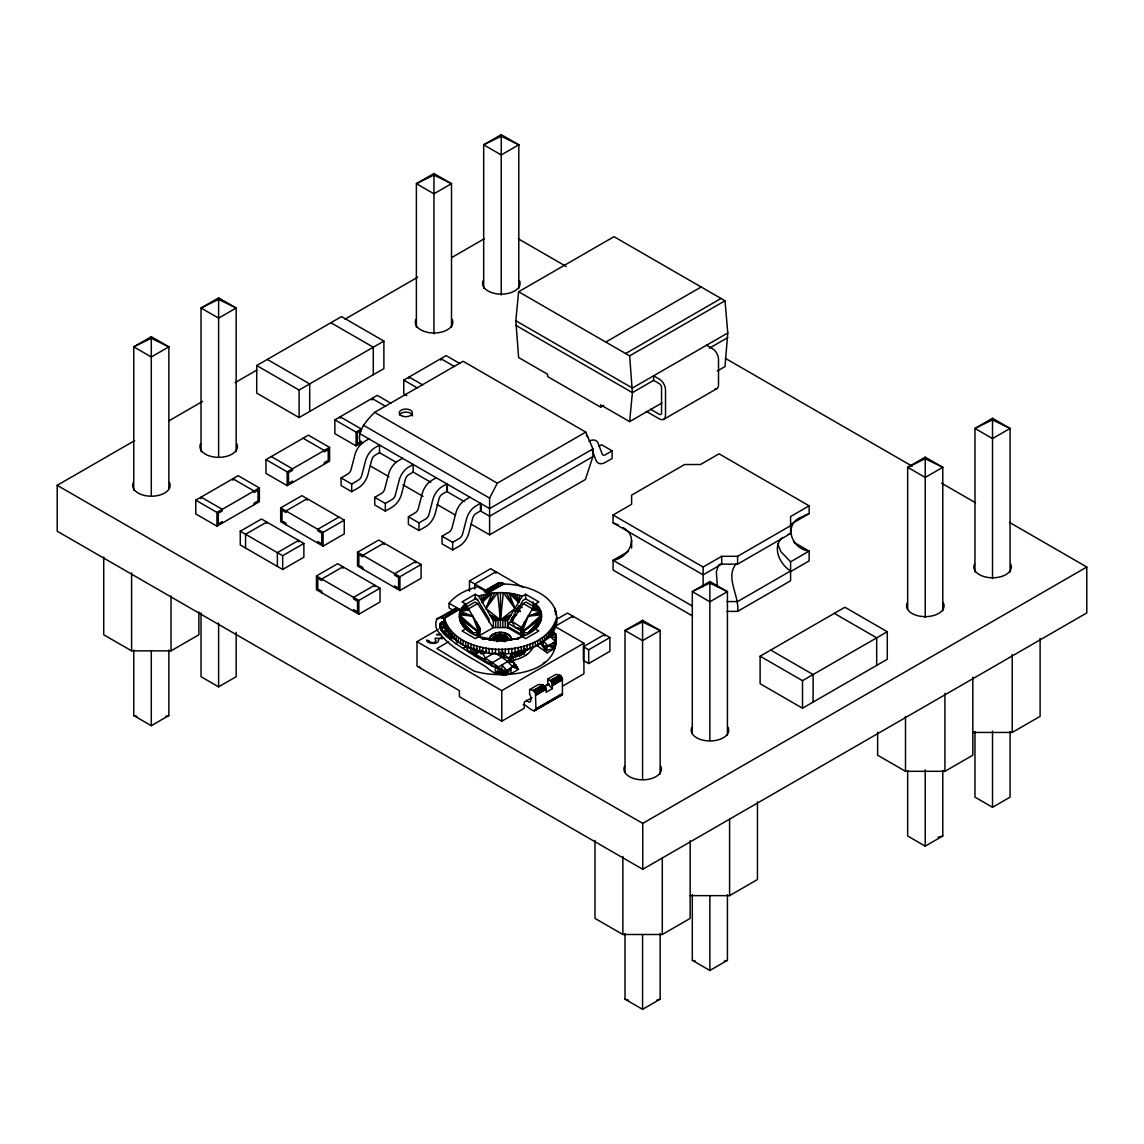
<?xml version="1.0" encoding="UTF-8"?>
<svg xmlns="http://www.w3.org/2000/svg" width="1144" height="1144" viewBox="0 0 1144 1144"><rect width="100%" height="100%" fill="white"/><g stroke="black" fill="none" stroke-linecap="round" stroke-linejoin="round"><path stroke-width="1.5" d="M525.096 652.109L525.11 649.034M511.997 653.567L511.911 658.186L511.997 653.567L517.388 651.637L517.66 656.098M493.093 637.866C492.235 645.774 495.495 626.998 495.881 639.796M535.935 644.787L547.104 652.838L555.054 648.248L555.741 633.833L553.296 631.96M475.89 652.166L475.933 649.163M497.94 634.906C508.479 635.392 492.935 632.432 494.637 640.583M492.649 640.24C491.434 636.479 497.783 632.932 495.423 640.039M512.026 658.158L512.112 653.539M512.083 658.129L512.226 653.51L513.313 654.139L520.42 650.593M492.463 639.982L492.492 638.409M508.522 639.41L508.265 640.24M503.146 655.726L503.26 652.337M555.984 637.594L555.341 641.598L550.707 636.75L555.984 637.594L555.827 641.326L546.417 646.76L543.143 646.203L543.343 640.997L547.99 645.845L555.054 648.248L555.741 633.833L541.784 641.898L541.212 644.229L547.104 652.838M555.741 638.652L555.469 644.816L552.438 643.285L555.626 646.031M521.421 655.469L521.635 650.721M168.869 488.66L168.869 346.846L151.294 336.708L151.294 495.252M236.165 451.58L236.165 307.993L218.604 297.855L218.604 456.399M451.508 327.241L451.508 183.669L433.948 173.53L433.948 333.833M518.804 288.388L518.804 144.816L501.244 134.663L501.244 294.98M660.131 774.073L660.131 630.487L642.571 620.348L642.571 778.892M727.427 735.206L727.427 591.634L709.866 581.495L709.866 740.039M942.785 610.882L942.785 467.295L925.224 457.157L925.224 617.474M1010.081 572.029L1010.081 428.442L992.52 418.304L992.52 578.621M508.322 639.954L507.521 637.451M443.786 637.88L438.467 638.881C440.54 645.144 426.455 644.286 426.683 640.011C429.4 641.04 433.176 644.916 436.05 640.983C432.661 635.335 438.896 640.454 441.784 637.165C443.271 633.204 429.829 635.32 440.726 634.219M523.194 704.504C525.997 704.061 534.219 714.971 535.964 708.822L535.421 692.878L533.318 690.461L529.615 689.603L529.615 694.208C532.089 697.154 531.517 706.091 526.369 700.214M560.16 695.223L561.69 695.237L562.433 693.907L562.376 678.907L560.16 675.389L556.098 674.302L547.733 679.15L547.89 684.141L552.38 688.631L546.046 692.292C547.49 687.43 542.814 683.283 537.98 684.77L529.615 689.603M478.921 635.935L479.45 629.729L476.39 622.293L480.123 636.579C465.351 634.162 450.865 615.801 465.451 603.86L480.123 628.385L479.45 636.607L479.45 629.729L478.249 625.353M535.463 603.86C550.064 615.801 535.578 634.162 520.806 636.579L524.524 622.293L535.463 603.86L538.881 601.887L525.639 594.251L522.222 596.21L507.564 620.749L507.564 627.627L493.364 627.627L493.364 620.749L478.707 596.21L475.289 594.251L462.047 601.887L465.451 603.86M492.463 638.838C493.893 639.196 491.52 638.695 493.779 637.966C491.763 635.835 494.179 639.882 492.478 639.467M503.918 635.506L498.527 635.192L495.009 636.722M504.49 635.778C507.078 633.633 506.706 638.881 506.291 640.583M522.965 654.268L523.223 650.993M556.642 621.964C545.459 664.678 456.828 664.55 444.344 622.837L442.456 621.821C433.533 629.171 450.879 639.296 455.684 643.629C473.487 654.926 490.776 667.267 510.539 673.945L518.489 669.354L512.598 660.76L501.544 652.866M501.701 640.683L501.701 635.32L502.788 634.877L499.842 635.277L499.842 640.626M504.547 641.355C502.931 624.796 512.555 647.833 506.563 636.321M555.927 643.8L555.469 644.816L555.884 640.068L555.269 646.503L549.249 645.116L555.054 648.248L546.103 650.478L546.417 646.76L544.773 648.276M505.033 641.569L505.548 635.292M514.471 657.4L514.9 652.652L515.587 657.9M524.309 652.981L524.624 649.577M603.689 405.391L600.614 407.164L547.618 376.576L547.618 374.274L518.618 357.529L515.83 320.735L518.618 291.749L613.999 236.679L725.01 300.772L727.784 332.975L725.01 366.552L717.317 370.985M600.614 407.164L600.614 404.876L629.629 421.621L632.403 392.635L629.629 355.841L518.618 291.749M556.642 617.374C545.459 660.088 456.828 659.959 444.344 618.246L456.971 608.351L459.673 609.394L443.772 618.575C434.62 613.513 433.891 627.641 438.753 632.289C450.693 648.534 470.127 656.713 486.672 667.267C493.093 673.93 501.601 675.961 510.539 673.945L511.382 667.553L506.706 674.274M505.491 640.039L506.034 635.549M506.463 635.821C504.046 634.977 509.638 642.971 507.793 637.108M502.402 641.312L502.702 634.405L498.212 634.405L499.227 635.32L499.227 640.683M485.313 658.1L498.512 666.88L498.655 669.412L495.338 673.53L501.916 670.184L501.959 664.893L508.265 672.457L495.338 673.53L495.338 668.711L509.294 660.66L509.581 658.215L501.787 657.214L494.523 652.781L483.697 659.03L475.075 655.827L475.432 654.225L479.164 652.066L482.811 653.453L485.313 658.1L485.8 662.119L490.948 663.477L505.291 655.197M489.603 639.153C491.362 630.101 508.923 630.015 511.268 638.724M511.325 638.967L511.025 640.24M511.325 639.582L511.168 637.694L511.325 639.153M502.087 635.049L503.317 634.52L506.32 635.921M516.716 656.513L517.388 651.637M492.606 639.496L492.707 638.581M493.364 639.01L493.436 637.723M494.465 635.821C496.925 636.522 492.435 635.692 494.008 637.637C493.221 636.007 499.427 632.575 496.382 641.355M508.494 639.053L507.478 640.082L508.165 639.696M502.902 640.869L503.317 634.52M439.782 624.438L442.971 622.551L443.586 626.769L441.97 627.713L441.541 630.573L444.987 632.146L451.866 638.652L450.307 639.553M493.364 620.749L500.457 620.048L514.957 608.522L508.994 593.15L518.604 602.373L519.733 595.395C506.42 591.477 491.848 591.677 478.707 596.21M518.804 655.512L519.676 650.464L513.313 654.139M507.564 620.749L500.457 620.048L485.971 608.522L491.934 593.15L482.325 602.373L483.769 594.665M480.609 653.724L481.252 650.464L485.07 652.666M510.81 658.443L511.868 653.61L509.008 658.057M493.221 640.497C492.077 635.835 501.143 632.16 497.454 640.997M507.707 640.497C506.306 634.806 505.734 634.577 506.635 640.883M489.661 638.724L489.904 637.279M516.159 664.807L506.892 670.155L501.916 670.184L498.512 666.88L491.648 665.908L492.563 662.533L485.8 662.119L483.697 659.03L475.432 654.225L468.94 652.194L465.966 646.574L462.791 648.405M522.679 625.353L520.806 628.385L521.478 636.607L521.478 629.729L524.524 622.293L521.878 631.102L521.878 637.322M503.76 634.949L505.305 635.521C502.13 632.889 503.861 639.853 503.474 640.997M518.489 606.277L511.983 618.961L511.868 621.092L508.151 623.237L507.564 627.627M493.479 637.265L492.649 638.195M507.45 640.054L508.265 639.324M505.92 640.297L506.106 636.207M360.846 444.558C355.712 431.903 366.48 420.649 374.631 412.355L463.106 361.275L585.785 432.103L592.935 448.92L592.935 456.57L585.385 479.522L489.603 534.82L471.028 524.095M507.221 636.436L506.863 640.497M489.761 638.309L491.377 635.32M507.621 639.582L506.663 636.936M522.679 635.707L521.478 635.249L524.524 634.791L522.007 632.489L528.199 616.173L540.783 611.497L531.846 610.024L536.893 605.29M508.322 638.567C507.464 639.768 506.291 637.151 507.536 636.765M546.103 650.478L547.99 645.845L543.143 646.203M536.893 627.556L531.846 630.959L540.783 621.349L528.199 632.904L522.007 632.489L521.478 629.729L524.524 622.293M507.307 638.037L507.45 637.265M509.995 657.929L511.868 653.61M504.861 635.149L504.547 636.007M496.453 585.614L496.954 584.498L485.528 590.976M508.508 638.652L508.494 639.782M507.55 638.695L508.265 638.195M481.195 595.395L482.325 602.373L486.429 594.051M508.379 639.525L508.279 638.81M479.45 629.729L480.123 628.385M489.603 534.82L489.603 498.112L497.311 483.183L585.785 432.103M533.033 647.475C529.057 655.312 519.876 659.044 511.597 660.803L513.942 660.274M443.586 626.769L441.541 630.573L446.603 631.202L443.586 626.769L439.811 626.926L442.971 622.551L439.668 625.782L442.456 621.821L444.344 622.837L444.344 618.246L458.301 608.737M518.489 669.354L512.655 666.823L507.721 661.561L509.581 658.215M494.751 592.864L485.971 608.522L497.597 592.692L500.457 620.048L511.282 614.643L505.248 620.363L505.248 627.241M493.15 637.322C491.92 639.21 493.407 636.379 493.593 638.309M507.822 627.784L508.408 626.855L521.135 634.205L520.534 635.12L507.822 627.784L508.408 626.855M521.392 631.173L508.151 623.237L511.897 621.392L523.266 603.56L525.897 602.044L534.377 606.935M541.212 644.229L543.343 640.997M718.761 564.85L716.344 571.628L717.388 586.529M507.493 637.537L506.863 637.036L508.379 638.28M493.736 636.936L492.878 637.666M493.736 637.551L494.065 637.036M482.325 602.373L489.146 593.536M442.399 617.917L444.344 618.246L441.069 617.531L456.971 608.351L452.638 609.924L449.077 607.864L449.077 603.274C456.127 594.408 466.981 589.589 477.692 586.758L488.288 592.878L504.189 583.697L498.898 582.839L485.127 590.79M468.94 652.194L475.861 650.407L477.048 653.281L468.94 652.194L472.429 648.133L482.811 653.453L486.772 651.165M494.551 636.679L493.808 637.708M441.126 622.636L442.456 621.821L440.554 622.937M494.108 636.822L493.622 637.394L495.795 635.878M526.555 649.792L519.233 655.226L511.025 658.043M541.284 619.719L528.199 632.904L541.584 618.075L522.007 632.489L541.584 614.771L528.199 616.173L541.284 613.127M538.152 626.068L531.846 630.959L540.097 622.951M495.423 636.464L497.84 635.177L496.11 635.32M506.892 670.155L505.634 671.328L495.338 673.53M782.596 537.466C771.399 547.247 780.036 564.421 790.59 570.985L737.594 601.572L726.998 601.572M478.249 635.707L479.45 635.249L476.39 634.791L478.921 632.489L472.715 616.173L460.145 611.497L469.083 610.024L464.035 605.29M531.846 630.959L539.21 624.524M495.881 636.221L496.296 635.535L494.708 636.05M522.007 632.489L541.684 616.43M448.648 641.712L436.879 648.548L473.988 671.056C500.214 679.307 559.731 675.532 555.741 636.522M496.382 636.007L496.439 634.863M526.025 655.126L527.598 653.996M442.456 621.821L440.097 623.523L441.341 623.494M496.911 641.169L497.011 634.677M501.701 635.106L507.192 637.551M543.328 663.42L545.388 661.918M495.795 633.09L491.806 634.963M497.454 635.649L499.842 635.277M514.8 611.454L517.517 609.666L523.008 600.357L525.639 598.827L535.935 604.776M511.282 614.643L502.874 620.119L502.874 627.012M533.318 690.461L542.685 685.056L533.662 690.69L543.471 685.399L534.334 691.276L544.187 685.871L534.648 691.634L544.787 686.429L535.192 692.435L545.302 687.058L535.606 693.321L545.688 687.73L535.764 693.764L545.931 688.402L535.95 694.637L546.017 688.831L535.964 695.052L546.046 689.231M450.679 633.447L446.317 636.064L451.866 638.652M562.462 679.75L552.38 685.571L562.433 679.336L552.337 684.813L562.262 678.463L552.18 684.026L552.38 688.631M505.248 620.363L509.423 617.703M551.966 683.283L561.69 677.148L551.694 682.525L552.18 684.026L562.104 678.02L551.966 683.283L561.918 677.577M485.757 590.704L498.898 582.839L484.541 591.133L500.214 582.539L484.312 591.72L488.288 592.878M498.026 640.869L498.426 635.263M486.515 591.033L489.503 589.16M492.478 587.301L496.954 584.498M559.816 675.16L550.45 680.58L560.16 675.389L550.707 680.866L560.503 675.661L551.351 681.838L561.432 676.733L551.694 682.525L551.351 681.838L560.832 675.99L550.993 681.238L547.733 679.15M440.426 628.642L441.97 627.713L439.811 626.926M535.421 692.878L545.302 687.058M552.337 684.813L562.376 678.907M534.005 690.962L543.471 685.399M151.294 336.708L133.734 346.846L133.734 490.433M218.604 297.855L201.029 307.993L201.029 451.58M433.948 173.53L416.387 183.669L416.387 327.241M501.244 134.663L483.683 144.816L483.683 288.388M256.714 365.551L341.498 316.602L383.883 341.084L383.883 368.611L299.099 417.574L256.714 393.093L256.714 365.551L299.099 390.032L383.883 341.084M1009.551 522.422L1086.8 567.024L1086.8 612.912L642.742 869.283L57.2 531.216L57.2 485.328L134.563 440.669M168.597 421.021L202.645 401.358M235.135 382.611L256.799 370.098M344.988 319.176L417.703 277.191M451.751 257.543L484.241 238.781M195.767 500.171L238.167 475.689L259.359 487.93L259.359 501.701L216.96 526.168L195.767 513.942L195.767 500.171L216.96 512.412L259.359 487.93M265.98 459.631L308.38 435.163L329.572 447.39L329.572 461.161L287.173 485.642L265.98 473.401L265.98 459.631L287.173 471.871L329.572 447.39M361.361 442.814L356.07 445.86L334.863 433.633L334.863 419.862L377.263 395.381L390.891 403.26M406.778 395.609L403.761 393.851L403.761 380.094L446.146 355.612L459.774 363.477M334.863 419.862L356.07 432.103L361.361 429.043L361.361 430.573L357.386 432.861L357.386 443.572L361.361 441.284M368.911 438.91L363.42 442.127A14.357 8.294 -60 0 0 355.269 453.51L350.979 469.898A4.934 2.846 -60 0 1 348.176 473.788L341.098 477.92L341.098 485.556L351.694 491.677L358.43 487.802A14.314 8.265 -60 0 0 367.953 474.517L371.728 459.888A4.976 2.874 -60 0 1 375.06 455.24L379.508 452.666L396.41 462.433M240.283 531.216L261.475 518.99L303.875 543.457L303.875 557.228L282.668 569.469L240.283 544.987L240.283 531.216L282.668 555.698L303.875 543.457M280.68 507.893L301.887 495.652L344.272 520.134L344.272 533.905L323.08 546.131L280.68 521.664L280.68 507.893L323.08 532.375L344.272 520.134M341.098 477.92L351.694 484.026L358.773 479.908A4.934 2.846 -60 0 0 361.575 476.018L365.865 459.631A14.357 8.294 -60 0 1 374.017 448.248L379.508 445.03L379.508 452.666M402.559 458.329L397.068 461.561A14.357 8.294 -60 0 0 388.917 472.93L384.627 489.332A4.934 2.846 -60 0 1 381.824 493.221L374.746 497.34L374.746 504.99L385.342 511.111L392.077 507.221A14.314 8.265 -60 0 0 401.601 493.951L405.376 479.307A4.976 2.874 -60 0 1 408.708 474.674L413.156 472.1L430.845 482.31M605.762 342.07L701.143 287.001M338.981 517.074L317.775 529.314L317.775 530.845L321.75 533.133L321.75 543.843L317.775 541.541L317.775 543.071M625.639 353.539L721.02 298.47M629.629 355.841L725.01 300.772M374.746 497.34L385.342 503.46L392.435 499.342A4.934 2.846 -60 0 0 395.223 495.452L399.513 479.05A14.357 8.294 -60 0 1 407.664 467.681L413.156 464.45L413.156 472.1M436.207 477.763L430.716 480.981A14.357 8.294 -60 0 0 422.565 492.363L418.275 508.751A4.934 2.846 -60 0 1 415.472 512.641L408.394 516.773L408.394 524.41L418.99 530.53L425.725 526.655A14.314 8.265 -60 0 0 435.249 513.37L439.024 498.741A4.976 2.874 -60 0 1 442.356 494.108L446.803 491.534L446.803 483.883L441.312 487.101A14.357 8.294 -60 0 0 433.161 498.484L428.871 514.871A4.934 2.846 -60 0 1 426.083 518.761L418.99 522.879L408.394 516.773M103.718 557.042L103.718 634.763L131.589 650.85L171.014 650.85L198.884 634.763L198.884 611.997M727.784 332.975L632.403 388.045L515.83 320.735M653.953 380.194L632.403 392.635L515.83 325.325M709.337 348.219L727.784 337.566M316.459 575.961L337.652 563.735L380.037 588.202L380.037 601.973L358.844 614.214L316.459 589.732L316.459 575.961L358.844 600.443L380.037 588.202M357.529 552.252L378.721 540.025L421.106 564.492L421.106 578.263L399.914 590.504L357.529 566.023L357.529 552.252L399.914 576.733L421.106 564.492M469.855 497.182L464.364 500.414A14.357 8.294 -60 0 0 456.213 511.783L451.923 528.185A4.934 2.846 -60 0 1 449.134 532.074L442.042 536.193L442.042 543.843L452.638 549.964L459.373 546.074A14.314 8.265 -60 0 0 468.911 532.804L472.687 518.16A4.976 2.874 -60 0 1 476.004 513.527L480.466 510.953L480.466 503.303L474.96 506.535A14.357 8.294 -60 0 0 466.809 517.903L462.519 534.305A4.934 2.846 -60 0 1 459.731 538.195L452.638 542.313L442.042 536.193M629.629 421.621L661.933 402.974M592.935 448.92L489.603 508.579L359.774 433.633M598.913 446.231L601.544 444.716L612.14 450.836L612.14 458.487L605.405 462.376A14.314 8.265 -60 0 1 595.881 460.102L592.106 449.835A4.976 2.874 -60 0 0 591.963 449.521M592.935 456.57L489.603 516.23L480.995 511.254L480.995 503.617M663.734 419.347L716.716 388.745M612.14 450.836L605.047 454.897A4.934 2.846 -60 0 1 602.259 454.239L597.969 442.799A14.357 8.294 -60 0 0 589.818 440.826L588.946 441.284M133.734 649.964L133.734 715.558L151.294 725.696L168.869 715.558L168.869 649.964M201.029 612.884L201.029 676.705L218.604 686.843L236.165 676.705L236.165 632.389M469.469 591.262L469.469 580.938L490.662 568.697L523.208 587.487M809.137 505.834L790.59 516.53L790.59 533.533L737.594 564.135L721.692 564.135L703.145 574.846L613.07 522.837L613.07 515L631.617 504.304L631.617 495.123L684.598 464.521L700.5 464.521L719.047 453.825L809.137 505.834L809.137 513.656L790.59 524.367M455.698 608.236L436.55 619.376L444.244 615.329M464.993 604.776L475.289 598.827L477.92 600.357L489.06 619.133L489.06 622.136M466.552 606.935L475.032 602.044L477.663 603.56L493.107 627.784L480.38 635.12M467.767 609.28L477.663 603.56M532.031 697.625L524.309 702.087L524.309 708.207L501.787 721.206L459.402 696.739L459.402 690.618L417.002 666.137L417.002 641.67L438.295 629.372M446.603 631.202L443.472 633.09L447.819 635.106M465.451 628.986L462.047 630.959L475.289 638.609L478.707 636.636L497.597 640.168L518.604 638.609L508.994 639.711L511.983 640.125M455.684 643.629L458.472 642.027M511.454 617.946L516.716 614.914M628.528 551.351L613.07 560.274L613.07 570.069L692.463 615.915M521.178 628.557L514.857 627.341L511.868 621.092M477.663 649.177L475.032 650.693L466.552 645.802M556.899 619.176L567.495 613.055L609.895 637.537L609.895 651.308L588.688 663.534L583.397 660.474L583.397 646.717L604.59 634.477L604.59 636.007M532.961 646.617L525.897 650.693L523.266 649.177M613.07 515L703.145 567.024L721.692 556.313L737.594 556.313L790.59 525.711M417.002 641.67L501.787 690.618L583.926 643.2L583.926 673.787L562.905 685.928M583.397 646.717L588.688 649.778L609.895 637.537M642.571 620.348L625.01 630.487L625.01 772.3M709.866 581.495L692.306 591.634L692.306 733.433M925.224 457.157L907.664 467.295L907.664 609.108M992.52 418.304L974.96 428.442L974.96 572.029M543.772 686.529L547.89 684.141M544.873 686.572L549.277 684.012M535.878 694.208L545.931 688.402M535.964 708.822L562.462 693.521M726.998 611.382L737.594 611.382L790.59 580.78L790.59 561.804L809.137 551.093L809.137 560.903L790.59 571.6M535.95 709.208L562.433 693.907M534.005 710.638L562.376 694.265M534.334 710.696L562.262 694.58M534.648 710.71L562.104 694.851M760.116 656.198L844.901 607.249L887.286 631.717L887.286 659.259L802.502 708.207L760.116 683.726L760.116 656.198L802.502 680.666L887.286 631.717M57.2 485.328L642.742 823.394L1086.8 567.024M594.98 840.397L594.98 918.389L622.865 934.491L662.29 934.491L690.161 918.389L690.161 840.683M690.161 895.638L729.586 895.638L757.457 879.536L757.457 801.83M877.634 732.16L877.634 755.212L905.505 771.299L944.93 771.299L972.815 755.212L972.815 677.205M972.815 732.446L1012.226 732.446L1040.111 716.358L1040.111 638.352M625.01 933.604L625.01 999.184L642.571 1009.337L660.131 999.184L660.131 933.604M692.306 894.751L692.306 960.331L709.866 970.469L727.427 960.331L727.427 894.751M907.664 770.413L907.664 836.007L925.224 846.145L942.785 836.007L942.785 770.413M974.96 731.559L974.96 797.154L992.52 807.292L1010.081 797.154L1010.081 731.559M484.927 590.919L497.783 583.54M802.201 516.688C782.653 523.78 791.09 548.991 809.137 551.093L793.864 542.285M534.934 692.02L544.787 686.429M551.351 681.838L561.132 676.347M519.805 637.952L522.222 636.636L525.639 638.609L538.881 630.959L535.463 628.986M540.097 609.895L531.846 610.024L538.152 606.792M486.915 592.206L503.617 584.026C526.054 584.269 560.817 595.395 556.456 623.837M495.724 635.707L498.012 635.177L495.509 635.392M503.617 584.026L485.585 591.82L501.487 582.654L503.617 584.026L502.802 583.04M803.746 515.801L809.137 513.656M496.296 635.535L497.597 635.449M476.39 634.791L479.05 633.876M522.222 636.636L517.159 638.18M788.044 534.362L790.59 533.533M483.769 638.18L482.325 638.609L491.934 639.711L488.946 640.125M165.68 716.387L168.869 715.558M938.023 837.251L942.785 836.007M724.252 961.174L727.427 960.331M656.956 1000.028L660.131 999.184M442.599 638.567L441.827 638.738M497.168 634.949L504.304 634.949M497.24 635.134L498.369 634.877M498.026 635.506L497.44 635.306M531.846 610.024L539.21 608.322M497.669 634.648L500.157 634.52L499.485 634.248M500.3 652.094L501.787 657.214L507.721 661.561L512.598 660.76L509.294 660.66M433.419 643.357L434.906 643.2M511.783 639.31L518.604 638.609L514.5 638.795M502.316 632.575L498.612 632.575M493.021 639.382L493.436 640.154L492.492 639.267M440.054 627.799L441.97 627.713M502.759 674.846L506.063 674.717M443.157 622.879L444.344 622.837L441.784 622.551M500.157 634.52L501.73 634.82M460.832 609.895L469.083 610.024L462.777 606.792M720.119 564.078L721.692 564.135L721.692 556.313M517.474 666.995L512.655 666.823L514.528 662.733L507.721 661.561M486.429 638.795L482.325 638.609L489.146 639.31M501.93 635.177L507.121 637.708M502.559 634.877L504.204 635.134M461.704 608.322L469.083 610.024M459.645 613.127L472.715 616.173L459.345 614.771L478.921 632.489L472.715 632.904L460.145 621.349L469.083 630.959L464.035 627.556M465.966 646.574L469.197 647.347M503.088 635.177L503.961 635.32M133.734 715.558L136.951 716.387M692.306 960.331L695.523 961.174M625.01 999.184L628.213 1000.028M510.267 619.762L512.912 620.491M507.035 633.762L505.133 633.09M503.689 635.134L505.276 635.521M519.733 595.395L522.222 596.21M521.878 633.876L524.524 634.791M613.07 522.837L618.446 524.982M480.494 650.593L484.77 652.709M495.681 627.241L495.681 620.363L489.646 614.643L500.457 620.048L503.331 592.692L514.957 608.522L506.177 592.864M475.861 650.407L479.164 652.066M509.123 634.963L507.607 634.033M478.707 636.636L481.123 637.952M500.757 635.092L501.086 640.626M706.592 345.216L712.369 348.548A8.694 5.019 60 0 1 718.518 359.187L718.518 384.77A8.694 5.019 60 0 1 714.728 389.146M518.246 238.767L566.151 266.423M725.282 358.301L912.226 466.223M941.569 483.168L975.56 502.788M650.664 409.295L659.387 414.328A3.074 1.773 60 0 0 661.547 413.07L661.547 387.487A3.074 1.773 60 0 0 659.387 383.726L653.61 380.394L653.61 375.804L659.387 379.136A8.694 5.019 60 0 1 665.522 389.789L665.522 415.372A8.694 5.019 60 0 1 659.387 418.918L646.303 411.368M454.468 366.538L440.855 358.673L440.855 360.203M330.888 322.722L373.287 347.204L373.287 374.731M834.305 613.37L876.69 637.837L876.69 665.379M422.679 384.899L409.051 377.034L409.051 378.564M403.761 380.094L417.388 387.959M385.585 406.32L371.957 398.441L371.957 399.971M374.631 412.355L497.311 483.183M267.31 359.445L309.695 383.912L309.695 411.454M770.713 650.078L813.112 674.56L813.112 702.087M692.463 606.12L613.07 560.274C628.728 558.172 639.896 536.708 623.094 527.641M363.349 425.211L489.603 498.112M361.361 429.043L340.168 416.802L340.168 418.332M359.774 441.284L362.82 443.043M464.249 501.587L447.347 491.834L447.347 484.184M370.427 466.008L389.003 476.733M402.931 484.77L423.051 496.396M436.979 504.433L455.555 515.158M303.074 438.223L324.267 450.45L324.267 451.98L328.242 449.692L328.242 460.403L324.267 462.691L324.267 464.221M271.285 456.57L292.478 468.811L292.478 470.341L288.502 472.629L288.502 483.34L292.478 481.052L292.478 482.582M523.266 603.56L533.161 609.28M519.176 605.819L522.265 607.593M556.17 627.169L583.926 643.2M469.469 580.938L486.872 590.99M517.102 609.18L520.12 610.953M474.76 597.769L477.792 599.513M449.077 603.274L459.673 609.394M511.897 621.392L521.578 627.441M491.491 617.703L495.681 620.363M489.646 614.643L498.055 620.119L498.055 627.012M420.978 668.439L419.104 666.452M516.087 608.765L520.363 611.625M551.022 633.461L553.396 635.192L552.509 632.418M462.777 626.068L469.083 630.959L460.832 622.951M790.59 561.804L780.823 551.58L777.648 543.757M459.244 616.43L478.921 632.489L459.345 618.075L472.715 632.904L459.645 619.719M461.704 624.524L469.083 630.959M511.025 637.279L509.552 635.32M511.783 593.536L518.604 602.373L517.159 594.665M428.342 640.468L429.257 641.67M496.911 635.807L496.711 641.741M553.081 630.987L555.04 634.677M516.802 609.981L518.218 612.412M520.806 628.385L521.478 629.729M514.5 594.051L518.604 602.373M587.701 437.423L587.372 436.679A14.357 8.294 -60 0 0 586.286 435.235M508.322 639.239L508.079 638.238M489.904 640.24L489.661 639.396M498.856 634.319L498.998 635.177M476.39 622.293L479.05 631.102L479.05 637.322M490.948 663.477L491.648 665.908M512.226 653.51L513.313 658.687M520.634 655.369L519.676 650.464L519.676 656.584M481.838 653.825L481.252 650.464L481.252 653.524M521.907 650.822L522.308 654.182M503.789 652.309L504.189 655.641M489.603 638.967L489.661 640.011L489.661 638.123M523.58 649.449L523.88 654.654M524.996 649.163L525.039 652.166M1012.226 654.454L1012.226 732.446M992.52 731.073L992.52 807.292M944.93 693.307L944.93 771.299M925.224 769.926L925.224 846.145M905.505 716.344L905.505 771.299M802.502 680.666L802.502 708.207M737.594 556.313L737.594 564.135L736.021 564.078C724.881 577.448 739.768 596.267 737.594 611.382M729.586 819.404L729.586 895.638M709.866 896.024L709.866 970.469M703.145 567.024L703.145 586.772M662.29 858.257L662.29 934.491M642.742 823.394L642.742 869.283M642.571 934.877L642.571 1009.337M631.617 540.397L631.617 548.033M622.865 856.499L622.865 934.491M588.688 649.778L588.688 663.534M572.801 617.646L572.801 616.115L556.141 625.739L556.07 621.135M556.07 611.725L556.07 614.786M555.512 609.866L555.512 614.457M555.512 622.994L555.512 627.57M554.754 608.022L554.754 611.082M554.754 624.824L554.754 629.414M553.81 626.626L553.81 631.216M552.695 628.399L552.695 632.989M551.408 630.144L551.408 634.734M549.935 631.831L549.935 636.422M548.305 633.461L548.305 638.052M546.503 635.034L546.503 639.625M544.544 636.55L544.544 641.14M542.456 637.994L542.456 642.585M540.211 639.367L540.211 643.958M537.823 640.669L537.823 645.259M535.321 641.884L535.321 646.474M533.047 601.773L533.047 606.935M532.704 642.999L532.704 647.59M529.972 644.043L529.972 648.634M527.141 644.987L527.141 649.577M525.639 594.251L525.639 598.827M524.209 645.831L524.209 650.421M521.221 646.589L521.221 651.165M518.146 647.232L518.146 651.823M515.014 647.776L515.014 652.352M511.826 648.205L511.826 652.795M508.608 648.534L508.608 653.124M505.762 636.307L505.762 639.367M505.362 648.748L505.362 653.338M504.204 635.621L504.204 641.741M502.302 635.406L502.302 640.754M502.102 648.862L502.102 653.453M501.787 690.618L501.787 721.206M500.457 592.635L500.457 626.926M500.457 635.049L500.457 641.169M498.827 648.862L498.827 653.453M498.527 635.192L498.527 641.312M495.953 573.287L495.953 571.757L474.76 583.998L474.76 589.088M495.567 648.748L495.567 653.338M495.166 636.307L495.009 640.297M494.294 637.322L494.294 640.883M493.979 637.208L493.979 640.268M492.32 648.534L492.32 653.124M489.103 648.205L489.103 652.795M485.914 647.776L485.914 652.352M482.782 647.232L482.782 651.823M479.708 646.589L479.708 651.165M476.705 645.831L476.705 650.421M475.289 594.251L475.289 598.827M473.788 644.987L473.788 649.577M470.956 644.043L470.956 648.634M468.225 642.999L468.225 647.59M465.608 641.884L465.608 646.474M463.106 640.669L463.106 645.259M460.717 639.367L460.717 643.958M458.387 637.937L458.387 642.528M456.199 636.422L456.199 641.012M454.168 634.834L454.168 639.424M452.638 542.313L452.638 549.964M452.323 633.175L452.323 637.766M450.65 631.459L450.65 636.05M449.163 629.686L449.163 634.262M447.862 627.856L447.862 632.446M446.761 625.997L446.761 630.587M445.845 624.095L445.845 628.685M445.145 622.164L445.145 626.755M444.644 620.205L444.644 624.796M443.772 618.575L443.772 623.165M418.99 522.879L418.99 530.53M415.815 562.962L415.815 561.432L394.608 573.673L394.608 575.203L398.584 577.491L398.584 588.202L394.608 585.914L394.608 587.444M399.914 576.733L399.914 590.504M385.342 503.46L385.342 511.111M384.012 544.601L384.012 543.071L362.82 555.312L362.82 556.842L358.844 554.554L358.844 565.265L362.82 567.553L362.82 569.083M374.746 586.672L374.746 585.142L353.553 597.382L353.553 598.913L357.529 601.201L357.529 611.911L353.553 609.623L353.553 611.153M358.844 600.443L358.844 614.214M356.07 432.103L356.07 445.86M351.694 484.026L351.694 491.677M342.957 568.311L342.957 566.78L321.75 579.021L321.75 580.551L317.775 578.263L317.775 588.974L321.75 591.262L321.75 592.792M323.08 532.375L323.08 546.131M307.178 500.243L307.178 498.712L285.986 510.953L285.986 512.483L282.01 510.195L282.01 520.892L285.986 523.194L285.986 524.724M299.099 390.032L299.099 417.574M298.57 541.927L298.57 540.397L277.377 552.638L277.377 566.409M287.173 471.871L287.173 485.642M282.668 555.698L282.668 569.469M266.781 523.58L266.781 522.05L245.574 534.277L245.574 548.048M254.054 504.761L254.054 503.231L258.029 500.929L258.029 490.233L254.054 492.521L254.054 490.99L232.861 478.75L232.861 480.28M222.265 523.108L222.265 521.592L218.29 523.88L218.29 513.17L222.265 510.882L222.265 509.352L201.072 497.111L201.072 498.641M218.604 623.022L218.604 686.843M216.96 512.412L216.96 526.168M171.014 595.91L171.014 650.85M151.294 651.251L151.294 725.696M131.589 572.858L131.589 650.85M660.76 766.208A18.733 10.811 0 0 1 642.656 779.822A18.733 10.811 0 0 1 624.567 766.208M519.433 280.537A18.733 10.811 0 0 1 501.344 294.151A18.733 10.811 0 0 1 483.24 280.537M452.137 319.39A18.733 10.811 0 0 1 434.034 333.004A18.733 10.811 0 0 1 415.944 319.39M728.056 727.355A18.733 10.811 0 0 1 709.966 740.969A18.733 10.811 0 0 1 691.863 727.355M236.779 443.729A18.733 10.811 0 0 1 218.69 457.343A18.733 10.811 0 0 1 200.586 443.729M169.484 482.582A18.733 10.811 0 0 1 151.394 496.196A18.733 10.811 0 0 1 133.29 482.582M943.414 603.031A18.733 10.811 0 0 1 925.31 616.645A18.733 10.811 0 0 1 907.221 603.031M1010.71 564.178A18.733 10.811 0 0 1 992.606 577.792A18.733 10.811 0 0 1 974.516 564.178M399.428 414.957A6.635 3.832 0 0 1 406.692 412.155A6.635 3.832 0 0 1 412.469 415.944M168.869 346.846L151.294 356.985L133.734 346.846L151.222 338.267L168.869 346.846M236.165 307.993L218.604 318.132L201.029 307.993L218.518 299.413L236.165 307.993M451.508 183.669L433.948 193.808L416.387 183.669L433.876 175.075L451.508 183.669M518.804 144.816L501.244 154.955L483.683 144.816L501.172 136.222L518.804 144.816M660.131 630.487L642.571 640.626L625.01 630.487L642.485 621.893L660.131 630.487M727.427 591.634L709.866 601.773L692.306 591.634L709.795 583.04L727.427 591.634M942.785 467.295L925.224 477.434L907.664 467.295L925.139 458.715L942.785 467.295M1010.081 428.442L992.52 438.581L974.96 428.442L992.434 419.862L1010.081 428.442M508.265 672.457L502.845 674.459L497.168 673.959L508.265 672.457M525.053 652.151L525.024 649.12L525.082 652.123M402.516 416.202A6.635 3.832 0 0 0 412.469 412.884A6.635 3.832 0 0 0 402.516 409.566A6.635 3.832 0 0 0 402.516 416.202"/></g></svg>
